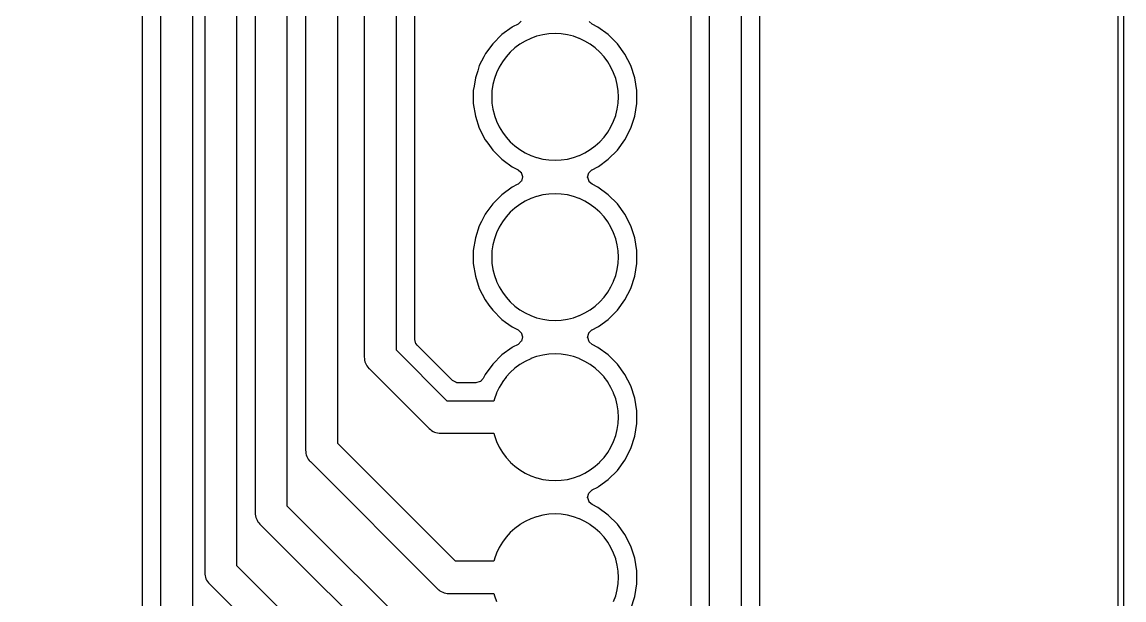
# Model space of a CAD drawing. Header units: metres. Extents: x 92.3 to 181.5, y -134.8 to -50.6.
# Drawn here: x 164 to 181.47, y -88.08 to -78.92 of the extents above; entities that cross this region are included whole.
import ezdxf

# ---------------------------------------------------------------- set-up
doc = ezdxf.new("R2010")
doc.units = ezdxf.units.M

msp = doc.modelspace()

# ---------------------------------------------------------------- linework, layer by layer
for points in [[(181.379, -134.55), (181.379, -50.8)], [(181.469, -134.674), (181.469, -50.676)], [(175.696, -113.772), (175.696, -63.578)], [(174.895, -63.756), (174.895, -113.594)], [(175.405, -113.7), (175.405, -63.65)], [(174.604, -63.929), (174.604, -113.421)], [(169.425, -70.686), (169.425, -84.23), (169.425, -84.23), (169.425, -84.23), (169.426, -84.255), (169.426, -84.255), (169.426, -84.255), (169.426, -84.255), (169.426, -84.255), (169.43, -84.28), (169.43, -84.28), (169.43, -84.28), (169.43, -84.28), (169.43, -84.28), (169.436, -84.304), (169.436, -84.304), (169.436, -84.304), (169.436, -84.304), (169.436, -84.304), (169.436, -84.304), (169.444, -84.327), (169.444, -84.328), (169.444, -84.328), (169.444, -84.328), (169.444, -84.328), (169.455, -84.35), (169.455, -84.35), (169.455, -84.35), (169.455, -84.35), (169.455, -84.35), (169.468, -84.372), (169.468, -84.372), (169.468, -84.372), (169.468, -84.372), (169.468, -84.372), (169.483, -84.392), (169.483, -84.392), (169.483, -84.392), (169.483, -84.392), (169.483, -84.392), (169.499, -84.41), (169.5, -84.41), (169.5, -84.41), (170.455, -85.365), (170.455, -85.365), (170.455, -85.366), (170.473, -85.382), (170.473, -85.382), (170.473, -85.382), (170.473, -85.382), (170.473, -85.382), (170.493, -85.397), (170.493, -85.397), (170.493, -85.397), (170.493, -85.397), (170.493, -85.397), (170.515, -85.41), (170.515, -85.41), (170.515, -85.41), (170.515, -85.41), (170.515, -85.41), (170.537, -85.421), (170.537, -85.421), (170.537, -85.421), (170.537, -85.421), (170.538, -85.421), (170.561, -85.429), (170.561, -85.429), (170.561, -85.429), (170.561, -85.429), (170.561, -85.429), (170.585, -85.435), (170.585, -85.435), (170.585, -85.435), (170.585, -85.435), (170.585, -85.435), (170.61, -85.439), (170.61, -85.439), (170.61, -85.439), (170.61, -85.439), (170.61, -85.439), (170.635, -85.44), (170.635, -85.44), (170.635, -85.44), (171.479, -85.44), (171.488, -85.476), (171.488, -85.477), (171.488, -85.477), (171.488, -85.477), (171.488, -85.477), (171.521, -85.569), (171.521, -85.569), (171.522, -85.57), (171.522, -85.57), (171.522, -85.57), (171.564, -85.659), (171.564, -85.659), (171.564, -85.659), (171.564, -85.659), (171.564, -85.659), (171.614, -85.743), (171.614, -85.743), (171.614, -85.743), (171.614, -85.743), (171.615, -85.744), (171.673, -85.822), (171.673, -85.822), (171.673, -85.823), (171.673, -85.823), (171.673, -85.823), (171.739, -85.895), (171.739, -85.896), (171.739, -85.896), (171.739, -85.896), (171.74, -85.896), (171.812, -85.962), (171.812, -85.962), (171.812, -85.962), (171.813, -85.962), (171.813, -85.962), (171.891, -86.02), (171.892, -86.021), (171.892, -86.021), (171.892, -86.021), (171.892, -86.021), (171.976, -86.071), (171.976, -86.071), (171.976, -86.071), (171.976, -86.071), (171.976, -86.071), (172.065, -86.113), (172.065, -86.113), (172.065, -86.113), (172.066, -86.114), (172.066, -86.114), (172.158, -86.147), (172.158, -86.147), (172.158, -86.147), (172.158, -86.147), (172.158, -86.147), (172.158, -86.147), (172.159, -86.147), (172.254, -86.171), (172.254, -86.171), (172.254, -86.171), (172.254, -86.171), (172.254, -86.171), (172.351, -86.185), (172.351, -86.185), (172.351, -86.185), (172.352, -86.185), (172.352, -86.185), (172.45, -86.19), (172.45, -86.19), (172.45, -86.19), (172.45, -86.19), (172.45, -86.19), (172.548, -86.185), (172.548, -86.185), (172.549, -86.185), (172.549, -86.185), (172.549, -86.185), (172.646, -86.171), (172.646, -86.171), (172.646, -86.171), (172.646, -86.171), (172.646, -86.171), (172.741, -86.147), (172.742, -86.147), (172.742, -86.147), (172.742, -86.147), (172.742, -86.147), (172.834, -86.114), (172.834, -86.114), (172.834, -86.114), (172.835, -86.113), (172.835, -86.113), (172.835, -86.113), (172.924, -86.071), (172.924, -86.071), (172.924, -86.071), (172.924, -86.071), (172.924, -86.071), (173.008, -86.021), (173.008, -86.021), (173.008, -86.021), (173.008, -86.021), (173.009, -86.02), (173.087, -85.962), (173.087, -85.962), (173.088, -85.962), (173.088, -85.962), (173.088, -85.962), (173.16, -85.896), (173.161, -85.896), (173.161, -85.896), (173.161, -85.896), (173.161, -85.895), (173.227, -85.823), (173.227, -85.823), (173.227, -85.823), (173.227, -85.822), (173.227, -85.822), (173.285, -85.744), (173.286, -85.743), (173.286, -85.743), (173.286, -85.743), (173.286, -85.743), (173.336, -85.659), (173.336, -85.659), (173.336, -85.659), (173.336, -85.659), (173.336, -85.659), (173.378, -85.57), (173.378, -85.57), (173.378, -85.57), (173.379, -85.569), (173.379, -85.569), (173.412, -85.477), (173.412, -85.477), (173.412, -85.477), (173.412, -85.477), (173.412, -85.477), (173.412, -85.477), (173.412, -85.476), (173.436, -85.381), (173.436, -85.381), (173.436, -85.381), (173.436, -85.381), (173.436, -85.381), (173.45, -85.284), (173.45, -85.284), (173.45, -85.284), (173.45, -85.283), (173.45, -85.283), (173.455, -85.185), (173.455, -85.185), (173.455, -85.185), (173.455, -85.185), (173.455, -85.185), (173.45, -85.087), (173.45, -85.087), (173.45, -85.086), (173.45, -85.086), (173.45, -85.086), (173.436, -84.989), (173.436, -84.989), (173.436, -84.989), (173.436, -84.989), (173.436, -84.989), (173.412, -84.894), (173.412, -84.893), (173.412, -84.893), (173.412, -84.893), (173.412, -84.893), (173.379, -84.801), (173.379, -84.801), (173.378, -84.8), (173.378, -84.8), (173.378, -84.8), (173.336, -84.711), (173.336, -84.711), (173.336, -84.711), (173.336, -84.711), (173.336, -84.711), (173.286, -84.627), (173.286, -84.627), (173.286, -84.627), (173.286, -84.627), (173.285, -84.626), (173.227, -84.548), (173.227, -84.548), (173.227, -84.547), (173.227, -84.547), (173.227, -84.547), (173.161, -84.475), (173.161, -84.474), (173.161, -84.474), (173.161, -84.474), (173.16, -84.474), (173.088, -84.408), (173.088, -84.408), (173.088, -84.408), (173.087, -84.408), (173.087, -84.408), (173.009, -84.35), (173.008, -84.349), (173.008, -84.349), (173.008, -84.349), (173.008, -84.349), (172.924, -84.299), (172.924, -84.299), (172.924, -84.299), (172.924, -84.299), (172.924, -84.299), (172.835, -84.257), (172.835, -84.257), (172.835, -84.257), (172.834, -84.256), (172.834, -84.256), (172.742, -84.223), (172.742, -84.223), (172.742, -84.223), (172.742, -84.223), (172.741, -84.223), (172.646, -84.199), (172.646, -84.199), (172.646, -84.199), (172.646, -84.199), (172.646, -84.199), (172.549, -84.185), (172.549, -84.185), (172.549, -84.185), (172.548, -84.185), (172.548, -84.185), (172.45, -84.18), (172.45, -84.18), (172.45, -84.18), (172.45, -84.18), (172.45, -84.18), (172.352, -84.185), (172.352, -84.185), (172.351, -84.185), (172.351, -84.185), (172.351, -84.185), (172.254, -84.199), (172.254, -84.199), (172.254, -84.199), (172.254, -84.199), (172.254, -84.199), (172.159, -84.223), (172.158, -84.223), (172.158, -84.223), (172.158, -84.223), (172.158, -84.223), (172.066, -84.256), (172.066, -84.256), (172.065, -84.257), (172.065, -84.257), (172.065, -84.257), (171.976, -84.299), (171.976, -84.299), (171.976, -84.299), (171.976, -84.299), (171.976, -84.299), (171.892, -84.349), (171.892, -84.349), (171.892, -84.349), (171.892, -84.349), (171.891, -84.35), (171.813, -84.408), (171.813, -84.408), (171.812, -84.408), (171.812, -84.408), (171.812, -84.408), (171.74, -84.474), (171.739, -84.474), (171.739, -84.474), (171.739, -84.474), (171.739, -84.475), (171.673, -84.547), (171.673, -84.547), (171.673, -84.547), (171.673, -84.548), (171.673, -84.548), (171.615, -84.626), (171.614, -84.627), (171.614, -84.627), (171.614, -84.627), (171.614, -84.627), (171.564, -84.711), (171.564, -84.711), (171.564, -84.711), (171.564, -84.711), (171.564, -84.711), (171.522, -84.8), (171.522, -84.8), (171.522, -84.8), (171.521, -84.801), (171.521, -84.801), (171.488, -84.893), (171.488, -84.893), (171.488, -84.893), (171.488, -84.893), (171.488, -84.894), (171.479, -84.93), (170.741, -84.93), (169.935, -84.124), (169.935, -70.58)], [(147.456, -70.755), (163.944, -70.755), (166.195, -73.006), (166.195, -104.4)], [(173.379, -88.109), (173.412, -88.017), (173.412, -88.017), (173.412, -88.017), (173.412, -88.017), (173.412, -88.017), (173.412, -88.017), (173.412, -88.016), (173.436, -87.921), (173.436, -87.921), (173.436, -87.921), (173.436, -87.921), (173.436, -87.921), (173.45, -87.824), (173.45, -87.824), (173.45, -87.824), (173.45, -87.823), (173.45, -87.823), (173.455, -87.725), (173.455, -87.725), (173.455, -87.725), (173.455, -87.725), (173.455, -87.725), (173.45, -87.627), (173.45, -87.627), (173.45, -87.626), (173.45, -87.626), (173.45, -87.626), (173.436, -87.529), (173.436, -87.529), (173.436, -87.529), (173.436, -87.529), (173.436, -87.529), (173.412, -87.434), (173.412, -87.433), (173.412, -87.433), (173.412, -87.433), (173.412, -87.433), (173.379, -87.341), (173.379, -87.341), (173.378, -87.34), (173.378, -87.34), (173.378, -87.34), (173.336, -87.251), (173.336, -87.251), (173.336, -87.251), (173.336, -87.251), (173.336, -87.251), (173.286, -87.167), (173.286, -87.167), (173.286, -87.167), (173.286, -87.167), (173.285, -87.166), (173.227, -87.088), (173.227, -87.088), (173.227, -87.087), (173.227, -87.087), (173.227, -87.087), (173.161, -87.015), (173.161, -87.014), (173.161, -87.014), (173.161, -87.014), (173.16, -87.014), (173.088, -86.948), (173.088, -86.948), (173.088, -86.948), (173.087, -86.948), (173.087, -86.948), (173.009, -86.89), (173.008, -86.889), (173.008, -86.889), (173.008, -86.889), (173.008, -86.889), (172.924, -86.839), (172.924, -86.839), (172.924, -86.839), (172.924, -86.839), (172.924, -86.839), (172.835, -86.797), (172.835, -86.797), (172.835, -86.797), (172.834, -86.796), (172.834, -86.796), (172.742, -86.763), (172.742, -86.763), (172.742, -86.763), (172.742, -86.763), (172.741, -86.763), (172.646, -86.739), (172.646, -86.739), (172.646, -86.739), (172.646, -86.739), (172.646, -86.739), (172.549, -86.725), (172.549, -86.725), (172.549, -86.725), (172.548, -86.725), (172.548, -86.725), (172.45, -86.72), (172.45, -86.72), (172.45, -86.72), (172.45, -86.72), (172.45, -86.72), (172.352, -86.725), (172.352, -86.725), (172.351, -86.725), (172.351, -86.725), (172.351, -86.725), (172.254, -86.739), (172.254, -86.739), (172.254, -86.739), (172.254, -86.739), (172.254, -86.739), (172.159, -86.763), (172.158, -86.763), (172.158, -86.763), (172.158, -86.763), (172.158, -86.763), (172.066, -86.796), (172.066, -86.796), (172.065, -86.797), (172.065, -86.797), (172.065, -86.797), (171.976, -86.839), (171.976, -86.839), (171.976, -86.839), (171.976, -86.839), (171.976, -86.839), (171.892, -86.889), (171.892, -86.889), (171.892, -86.889), (171.892, -86.889), (171.891, -86.89), (171.813, -86.948), (171.813, -86.948), (171.812, -86.948), (171.812, -86.948), (171.812, -86.948), (171.74, -87.014), (171.739, -87.014), (171.739, -87.014), (171.739, -87.014), (171.739, -87.015), (171.673, -87.087), (171.673, -87.087), (171.673, -87.087), (171.673, -87.088), (171.673, -87.088), (171.615, -87.166), (171.614, -87.167), (171.614, -87.167), (171.614, -87.167), (171.614, -87.167), (171.564, -87.251), (171.564, -87.251), (171.564, -87.251), (171.564, -87.251), (171.564, -87.251), (171.522, -87.34), (171.522, -87.34), (171.522, -87.34), (171.521, -87.341), (171.521, -87.341), (171.488, -87.433), (171.488, -87.433), (171.488, -87.433), (171.488, -87.433), (171.488, -87.434), (171.479, -87.47), (170.872, -87.47), (169.005, -85.603), (169.005, -71.02)], [(171.915, -78.901), (171.865, -78.949), (171.864, -78.949), (171.864, -78.949), (171.864, -78.949), (171.864, -78.949), (171.864, -78.949), (171.864, -78.95), (171.864, -78.95), (171.864, -78.95), (171.864, -78.95), (171.864, -78.95), (171.863, -78.95), (171.863, -78.95), (171.863, -78.95), (171.863, -78.95), (171.777, -78.994), (171.771, -78.997), (171.606, -79.117), (171.462, -79.261), (171.349, -79.416), (171.342, -79.426), (171.321, -79.468), (171.249, -79.608), (171.223, -79.689), (171.186, -79.802), (171.166, -79.932), (171.154, -80.003), (171.154, -80.207), (171.186, -80.408), (171.249, -80.602), (171.342, -80.784), (171.382, -80.839), (171.462, -80.949), (171.606, -81.093), (171.628, -81.109), (171.771, -81.213), (171.863, -81.26), (171.863, -81.26), (171.864, -81.26), (171.864, -81.26), (171.864, -81.26), (171.864, -81.26), (171.864, -81.26), (171.864, -81.261), (171.864, -81.261), (171.864, -81.261), (171.864, -81.261), (171.909, -81.3), (171.909, -81.3), (171.91, -81.3), (171.91, -81.3), (171.91, -81.3), (171.91, -81.3), (171.91, -81.3), (171.91, -81.3), (171.91, -81.3), (171.91, -81.301), (171.91, -81.301), (171.91, -81.301), (171.91, -81.301), (171.91, -81.301), (171.91, -81.301), (171.911, -81.301), (171.911, -81.301), (171.911, -81.301), (171.911, -81.301), (171.911, -81.302), (171.911, -81.302), (171.911, -81.302), (171.911, -81.302), (171.933, -81.368), (171.933, -81.368), (171.933, -81.368), (171.934, -81.368), (171.934, -81.369), (171.934, -81.369), (171.934, -81.369), (171.934, -81.369), (171.934, -81.369), (171.934, -81.369), (171.934, -81.369), (171.934, -81.369), (171.934, -81.37), (171.934, -81.37), (171.934, -81.37), (171.934, -81.37), (171.934, -81.37), (171.934, -81.37), (171.934, -81.37), (171.934, -81.37), (171.934, -81.371), (171.934, -81.371), (171.934, -81.371), (171.934, -81.371), (171.917, -81.439), (171.917, -81.439), (171.917, -81.439), (171.917, -81.439), (171.917, -81.439), (171.917, -81.439), (171.916, -81.439), (171.916, -81.44), (171.916, -81.44), (171.916, -81.44), (171.916, -81.44), (171.916, -81.44), (171.916, -81.44), (171.916, -81.44), (171.916, -81.44), (171.916, -81.44), (171.916, -81.44), (171.916, -81.441), (171.916, -81.441), (171.916, -81.441), (171.916, -81.441), (171.915, -81.441), (171.915, -81.441), (171.915, -81.441), (171.865, -81.489), (171.864, -81.489), (171.864, -81.489), (171.864, -81.489), (171.864, -81.489), (171.864, -81.489), (171.864, -81.49), (171.864, -81.49), (171.864, -81.49), (171.864, -81.49), (171.864, -81.49), (171.863, -81.49), (171.863, -81.49), (171.863, -81.49), (171.863, -81.49), (171.851, -81.496), (171.771, -81.537), (171.606, -81.657), (171.462, -81.801), (171.353, -81.95), (171.342, -81.966), (171.283, -82.082), (171.249, -82.148), (171.186, -82.342), (171.154, -82.543), (171.154, -82.747), (171.186, -82.948), (171.249, -83.142), (171.342, -83.324), (171.402, -83.407), (171.462, -83.489), (171.606, -83.633), (171.666, -83.677), (171.771, -83.753), (171.863, -83.8), (171.863, -83.8), (171.864, -83.8), (171.864, -83.8), (171.864, -83.8), (171.864, -83.8), (171.864, -83.8), (171.864, -83.801), (171.864, -83.801), (171.864, -83.801), (171.864, -83.801), (171.909, -83.84), (171.909, -83.84), (171.91, -83.84), (171.91, -83.84), (171.91, -83.84), (171.91, -83.84), (171.91, -83.84), (171.91, -83.84), (171.91, -83.84), (171.91, -83.841), (171.91, -83.841), (171.91, -83.841), (171.91, -83.841), (171.91, -83.841), (171.91, -83.841), (171.911, -83.841), (171.911, -83.841), (171.911, -83.841), (171.911, -83.841), (171.911, -83.842), (171.911, -83.842), (171.911, -83.842), (171.911, -83.842), (171.933, -83.908), (171.933, -83.908), (171.933, -83.908), (171.934, -83.908), (171.934, -83.909), (171.934, -83.909), (171.934, -83.909), (171.934, -83.909), (171.934, -83.909), (171.934, -83.909), (171.934, -83.909), (171.934, -83.909), (171.934, -83.91), (171.934, -83.91), (171.934, -83.91), (171.934, -83.91), (171.934, -83.91), (171.934, -83.91), (171.934, -83.91), (171.934, -83.91), (171.934, -83.911), (171.934, -83.911), (171.934, -83.911), (171.934, -83.911), (171.917, -83.979), (171.917, -83.979), (171.917, -83.979), (171.917, -83.979), (171.917, -83.979), (171.917, -83.979), (171.916, -83.979), (171.916, -83.98), (171.916, -83.98), (171.916, -83.98), (171.916, -83.98), (171.916, -83.98), (171.916, -83.98), (171.916, -83.98), (171.916, -83.98), (171.916, -83.98), (171.916, -83.98), (171.916, -83.981), (171.916, -83.981), (171.916, -83.981), (171.916, -83.981), (171.915, -83.981), (171.915, -83.981), (171.915, -83.981), (171.865, -84.029), (171.864, -84.029), (171.864, -84.029), (171.864, -84.029), (171.864, -84.029), (171.864, -84.029), (171.864, -84.03), (171.864, -84.03), (171.864, -84.03), (171.864, -84.03), (171.864, -84.03), (171.863, -84.03), (171.863, -84.03), (171.863, -84.03), (171.863, -84.03), (171.777, -84.074), (171.771, -84.077), (171.606, -84.197), (171.462, -84.341), (171.342, -84.506), (171.31, -84.569), (171.31, -84.569), (171.31, -84.569), (171.31, -84.569), (171.31, -84.569), (171.31, -84.57), (171.309, -84.57), (171.309, -84.57), (171.309, -84.57), (171.309, -84.57), (171.309, -84.57), (171.309, -84.57), (171.266, -84.618), (171.266, -84.618), (171.265, -84.618), (171.265, -84.618), (171.265, -84.619), (171.265, -84.619), (171.265, -84.619), (171.265, -84.619), (171.265, -84.619), (171.265, -84.619), (171.265, -84.619), (171.265, -84.619), (171.265, -84.619), (171.264, -84.619), (171.264, -84.619), (171.264, -84.619), (171.264, -84.619), (171.264, -84.619), (171.264, -84.619), (171.264, -84.619), (171.264, -84.62), (171.263, -84.62), (171.263, -84.62), (171.196, -84.639), (171.196, -84.639), (171.196, -84.639), (171.196, -84.639), (171.196, -84.639), (171.196, -84.639), (171.196, -84.639), (171.196, -84.639), (171.195, -84.639), (171.195, -84.639), (171.195, -84.639), (171.195, -84.639), (171.195, -84.639), (170.914, -84.639), (170.914, -84.639), (170.914, -84.639), (170.914, -84.639), (170.914, -84.639), (170.887, -84.637), (170.887, -84.637), (170.887, -84.637), (170.887, -84.637), (170.887, -84.637), (170.887, -84.637), (170.887, -84.637), (170.887, -84.636), (170.887, -84.636), (170.886, -84.636), (170.886, -84.636), (170.886, -84.636), (170.886, -84.636), (170.886, -84.636), (170.886, -84.636), (170.886, -84.636), (170.886, -84.636), (170.824, -84.603), (170.824, -84.603), (170.824, -84.602), (170.824, -84.602), (170.824, -84.602), (170.824, -84.602), (170.824, -84.602), (170.824, -84.602), (170.824, -84.602), (170.823, -84.602), (170.823, -84.602), (170.823, -84.602), (170.823, -84.602), (170.263, -84.042), (170.263, -84.042), (170.263, -84.042), (170.263, -84.042), (170.263, -84.041), (170.246, -84.021), (170.246, -84.021), (170.246, -84.021), (170.246, -84.02), (170.246, -84.02), (170.246, -84.02), (170.246, -84.02), (170.246, -84.02), (170.246, -84.02), (170.246, -84.02), (170.246, -84.02), (170.246, -84.02), (170.246, -84.02), (170.246, -84.019), (170.245, -84.019), (170.245, -84.019), (170.245, -84.019), (170.226, -83.952), (170.226, -83.952), (170.226, -83.952), (170.226, -83.952), (170.226, -83.952), (170.226, -83.951), (170.226, -83.951), (170.226, -83.951), (170.226, -83.951), (170.226, -83.951), (170.226, -83.951), (170.226, -83.951), (170.226, -83.951), (170.226, -71.058)], [(168.495, -71.126), (168.495, -85.709), (168.495, -85.709), (168.495, -85.709), (168.496, -85.734), (168.496, -85.734), (168.496, -85.734), (168.496, -85.734), (168.496, -85.734), (168.5, -85.758), (168.5, -85.758), (168.5, -85.759), (168.5, -85.759), (168.5, -85.759), (168.506, -85.783), (168.506, -85.783), (168.506, -85.783), (168.506, -85.783), (168.506, -85.783), (168.506, -85.783), (168.514, -85.806), (168.514, -85.806), (168.514, -85.806), (168.514, -85.807), (168.514, -85.807), (168.525, -85.829), (168.525, -85.829), (168.525, -85.829), (168.525, -85.829), (168.525, -85.829), (168.538, -85.85), (168.538, -85.85), (168.538, -85.851), (168.538, -85.851), (168.538, -85.851), (168.553, -85.87), (168.553, -85.871), (168.553, -85.871), (168.553, -85.871), (168.553, -85.871), (168.569, -85.889), (168.57, -85.889), (168.57, -85.889), (170.586, -87.905), (170.586, -87.905), (170.586, -87.906), (170.604, -87.922), (170.604, -87.922), (170.604, -87.922), (170.604, -87.922), (170.604, -87.922), (170.605, -87.922), (170.624, -87.937), (170.624, -87.937), (170.624, -87.937), (170.625, -87.937), (170.625, -87.937), (170.646, -87.95), (170.646, -87.95), (170.646, -87.95), (170.646, -87.95), (170.646, -87.95), (170.668, -87.961), (170.668, -87.961), (170.669, -87.961), (170.669, -87.961), (170.669, -87.961), (170.692, -87.969), (170.692, -87.969), (170.692, -87.969), (170.692, -87.969), (170.692, -87.969), (170.716, -87.975), (170.716, -87.975), (170.716, -87.975), (170.717, -87.975), (170.717, -87.975), (170.741, -87.979), (170.741, -87.979), (170.741, -87.979), (170.741, -87.979), (170.741, -87.979), (170.766, -87.98), (170.766, -87.98), (170.766, -87.98), (171.479, -87.98), (171.488, -88.016), (171.488, -88.017), (171.488, -88.017), (171.488, -88.017), (171.488, -88.017), (171.521, -88.109)], [(170.38, -88.77), (168.205, -86.594), (168.205, -71.56)], [(167.695, -71.666), (167.695, -86.7), (167.695, -86.7), (167.695, -86.7), (167.696, -86.725), (167.696, -86.725), (167.696, -86.725), (167.696, -86.725), (167.696, -86.725), (167.7, -86.75), (167.7, -86.75), (167.7, -86.75), (167.7, -86.75), (167.7, -86.75), (167.706, -86.774), (167.706, -86.774), (167.706, -86.774), (167.706, -86.774), (167.706, -86.774), (167.706, -86.774), (167.714, -86.797), (167.714, -86.798), (167.714, -86.798), (167.714, -86.798), (167.714, -86.798), (167.725, -86.82), (167.725, -86.82), (167.725, -86.82), (167.725, -86.82), (167.725, -86.82), (167.738, -86.842), (167.738, -86.842), (167.738, -86.842), (167.738, -86.842), (167.738, -86.842), (167.753, -86.862), (167.753, -86.862), (167.753, -86.862), (167.753, -86.862), (167.753, -86.862), (167.769, -86.88), (167.77, -86.88), (167.77, -86.88), (169.945, -89.056)], [(169.63, -89.77), (167.405, -87.544), (167.405, -72.14)], [(166.895, -72.246), (166.895, -87.65), (166.895, -87.65), (166.895, -87.65), (166.896, -87.675), (166.896, -87.675), (166.896, -87.675), (166.896, -87.675), (166.896, -87.675), (166.9, -87.7), (166.9, -87.7), (166.9, -87.7), (166.9, -87.7), (166.9, -87.7), (166.906, -87.724), (166.906, -87.724), (166.906, -87.724), (166.906, -87.724), (166.906, -87.724), (166.906, -87.724), (166.914, -87.747), (166.914, -87.748), (166.914, -87.748), (166.914, -87.748), (166.914, -87.748), (166.925, -87.77), (166.925, -87.77), (166.925, -87.77), (166.925, -87.77), (166.925, -87.77), (166.938, -87.792), (166.938, -87.792), (166.938, -87.792), (166.938, -87.792), (166.938, -87.792), (166.953, -87.812), (166.953, -87.812), (166.953, -87.812), (166.953, -87.812), (166.953, -87.812), (166.969, -87.83), (166.97, -87.83), (166.97, -87.83), (169.195, -90.056)], [(166.705, -104.294), (166.705, -72.9)], [(165.904, -73.179), (165.904, -104.472)], [(173.651, -88.222), (173.714, -88.028), (173.746, -87.827), (173.746, -87.623), (173.714, -87.422), (173.651, -87.228), (173.558, -87.046), (173.438, -86.881), (173.294, -86.737), (173.129, -86.617), (173.037, -86.57), (173.037, -86.57), (173.036, -86.57), (173.036, -86.57), (173.036, -86.57), (173.036, -86.57), (173.036, -86.57), (173.036, -86.569), (173.036, -86.569), (173.036, -86.569), (173.036, -86.569), (172.991, -86.53), (172.991, -86.53), (172.99, -86.53), (172.99, -86.53), (172.99, -86.53), (172.99, -86.53), (172.99, -86.53), (172.99, -86.53), (172.99, -86.53), (172.99, -86.529), (172.99, -86.529), (172.99, -86.529), (172.99, -86.529), (172.99, -86.529), (172.99, -86.529), (172.989, -86.529), (172.989, -86.529), (172.989, -86.529), (172.989, -86.529), (172.989, -86.528), (172.989, -86.528), (172.989, -86.528), (172.989, -86.528), (172.967, -86.462), (172.967, -86.462), (172.967, -86.462), (172.966, -86.462), (172.966, -86.461), (172.966, -86.461), (172.966, -86.461), (172.966, -86.461), (172.966, -86.461), (172.966, -86.461), (172.966, -86.461), (172.966, -86.461), (172.966, -86.46), (172.966, -86.46), (172.966, -86.46), (172.966, -86.46), (172.966, -86.46), (172.966, -86.46), (172.966, -86.46), (172.966, -86.46), (172.966, -86.459), (172.966, -86.459), (172.966, -86.459), (172.966, -86.459), (172.983, -86.391), (172.983, -86.391), (172.983, -86.391), (172.983, -86.391), (172.983, -86.391), (172.983, -86.391), (172.984, -86.391), (172.984, -86.39), (172.984, -86.39), (172.984, -86.39), (172.984, -86.39), (172.984, -86.39), (172.984, -86.39), (172.984, -86.39), (172.984, -86.39), (172.984, -86.39), (172.984, -86.39), (172.984, -86.389), (172.984, -86.389), (172.984, -86.389), (172.984, -86.389), (172.985, -86.389), (172.985, -86.389), (172.985, -86.389), (173.035, -86.341), (173.036, -86.341), (173.036, -86.341), (173.036, -86.341), (173.036, -86.341), (173.036, -86.34), (173.036, -86.34), (173.036, -86.34), (173.036, -86.34), (173.036, -86.34), (173.036, -86.34), (173.037, -86.34), (173.037, -86.34), (173.038, -86.339), (173.129, -86.293), (173.139, -86.286), (173.294, -86.173), (173.438, -86.029), (173.558, -85.864), (173.651, -85.682), (173.714, -85.488), (173.746, -85.287), (173.746, -85.083), (173.714, -84.882), (173.651, -84.688), (173.558, -84.506), (173.438, -84.341), (173.294, -84.197), (173.129, -84.077), (173.037, -84.03), (173.037, -84.03), (173.036, -84.03), (173.036, -84.03), (173.036, -84.03), (173.036, -84.03), (173.036, -84.03), (173.036, -84.029), (173.036, -84.029), (173.036, -84.029), (173.036, -84.029), (172.991, -83.99), (172.991, -83.99), (172.99, -83.99), (172.99, -83.99), (172.99, -83.99), (172.99, -83.99), (172.99, -83.99), (172.99, -83.99), (172.99, -83.99), (172.99, -83.989), (172.99, -83.989), (172.99, -83.989), (172.99, -83.989), (172.99, -83.989), (172.99, -83.989), (172.989, -83.989), (172.989, -83.989), (172.989, -83.989), (172.989, -83.989), (172.989, -83.988), (172.989, -83.988), (172.989, -83.988), (172.989, -83.988), (172.967, -83.922), (172.967, -83.922), (172.967, -83.922), (172.966, -83.922), (172.966, -83.921), (172.966, -83.921), (172.966, -83.921), (172.966, -83.921), (172.966, -83.921), (172.966, -83.921), (172.966, -83.921), (172.966, -83.921), (172.966, -83.92), (172.966, -83.92), (172.966, -83.92), (172.966, -83.92), (172.966, -83.92), (172.966, -83.92), (172.966, -83.92), (172.966, -83.92), (172.966, -83.919), (172.966, -83.919), (172.966, -83.919), (172.966, -83.919), (172.983, -83.851), (172.983, -83.851), (172.983, -83.851), (172.983, -83.851), (172.983, -83.851), (172.983, -83.851), (172.984, -83.851), (172.984, -83.85), (172.984, -83.85), (172.984, -83.85), (172.984, -83.85), (172.984, -83.85), (172.984, -83.85), (172.984, -83.85), (172.984, -83.85), (172.984, -83.85), (172.984, -83.85), (172.984, -83.849), (172.984, -83.849), (172.984, -83.849), (172.984, -83.849), (172.985, -83.849), (172.985, -83.849), (172.985, -83.849), (173.035, -83.801), (173.036, -83.801), (173.036, -83.801), (173.036, -83.801), (173.036, -83.801), (173.036, -83.8), (173.036, -83.8), (173.036, -83.8), (173.036, -83.8), (173.036, -83.8), (173.036, -83.8), (173.037, -83.8), (173.037, -83.8), (173.039, -83.799), (173.129, -83.753), (173.139, -83.746), (173.294, -83.633), (173.438, -83.489), (173.558, -83.324), (173.651, -83.142), (173.714, -82.948), (173.746, -82.747), (173.746, -82.543), (173.714, -82.342), (173.651, -82.148), (173.558, -81.966), (173.438, -81.801), (173.294, -81.657), (173.129, -81.537), (173.037, -81.49), (173.037, -81.49), (173.036, -81.49), (173.036, -81.49), (173.036, -81.49), (173.036, -81.49), (173.036, -81.49), (173.036, -81.489), (173.036, -81.489), (173.036, -81.489), (173.036, -81.489), (172.991, -81.45), (172.991, -81.45), (172.99, -81.45), (172.99, -81.45), (172.99, -81.45), (172.99, -81.45), (172.99, -81.45), (172.99, -81.45), (172.99, -81.45), (172.99, -81.449), (172.99, -81.449), (172.99, -81.449), (172.99, -81.449), (172.99, -81.449), (172.99, -81.449), (172.989, -81.449), (172.989, -81.449), (172.989, -81.449), (172.989, -81.449), (172.989, -81.448), (172.989, -81.448), (172.989, -81.448), (172.989, -81.448), (172.967, -81.382), (172.967, -81.382), (172.967, -81.382), (172.966, -81.382), (172.966, -81.381), (172.966, -81.381), (172.966, -81.381), (172.966, -81.381), (172.966, -81.381), (172.966, -81.381), (172.966, -81.381), (172.966, -81.381), (172.966, -81.38), (172.966, -81.38), (172.966, -81.38), (172.966, -81.38), (172.966, -81.38), (172.966, -81.38), (172.966, -81.38), (172.966, -81.38), (172.966, -81.379), (172.966, -81.379), (172.966, -81.379), (172.966, -81.379), (172.983, -81.311), (172.983, -81.311), (172.983, -81.311), (172.983, -81.311), (172.983, -81.311), (172.983, -81.311), (172.984, -81.311), (172.984, -81.31), (172.984, -81.31), (172.984, -81.31), (172.984, -81.31), (172.984, -81.31), (172.984, -81.31), (172.984, -81.31), (172.984, -81.31), (172.984, -81.31), (172.984, -81.31), (172.984, -81.309), (172.984, -81.309), (172.984, -81.309), (172.984, -81.309), (172.985, -81.309), (172.985, -81.309), (172.985, -81.309), (173.035, -81.261), (173.036, -81.261), (173.036, -81.261), (173.036, -81.261), (173.036, -81.261), (173.036, -81.26), (173.036, -81.26), (173.036, -81.26), (173.036, -81.26), (173.036, -81.26), (173.036, -81.26), (173.037, -81.26), (173.037, -81.26), (173.038, -81.259), (173.129, -81.213), (173.139, -81.206), (173.294, -81.093), (173.438, -80.949), (173.558, -80.784), (173.651, -80.602), (173.714, -80.408), (173.746, -80.207), (173.746, -80.003), (173.714, -79.802), (173.651, -79.608), (173.558, -79.426), (173.438, -79.261), (173.294, -79.117), (173.129, -78.997), (173.037, -78.95), (173.037, -78.95), (173.036, -78.95), (173.036, -78.95), (173.036, -78.95), (173.036, -78.95), (173.036, -78.95), (173.036, -78.949), (173.036, -78.949), (173.036, -78.949), (173.036, -78.949), (172.991, -78.91)], [(171.521, -80.489), (171.521, -80.489), (171.522, -80.49), (171.522, -80.49), (171.522, -80.49), (171.564, -80.579), (171.564, -80.579), (171.564, -80.579), (171.564, -80.579), (171.564, -80.579), (171.614, -80.663), (171.614, -80.663), (171.614, -80.663), (171.614, -80.663), (171.615, -80.664), (171.673, -80.742), (171.673, -80.742), (171.673, -80.743), (171.673, -80.743), (171.673, -80.743), (171.739, -80.815), (171.739, -80.816), (171.739, -80.816), (171.739, -80.816), (171.74, -80.816), (171.812, -80.882), (171.812, -80.882), (171.812, -80.882), (171.813, -80.882), (171.813, -80.882), (171.891, -80.94), (171.892, -80.941), (171.892, -80.941), (171.892, -80.941), (171.892, -80.941), (171.976, -80.991), (171.976, -80.991), (171.976, -80.991), (171.976, -80.991), (171.976, -80.991), (172.065, -81.033), (172.065, -81.033), (172.065, -81.033), (172.066, -81.034), (172.066, -81.034), (172.158, -81.067), (172.158, -81.067), (172.158, -81.067), (172.158, -81.067), (172.158, -81.067), (172.158, -81.067), (172.159, -81.067), (172.254, -81.091), (172.254, -81.091), (172.254, -81.091), (172.254, -81.091), (172.254, -81.091), (172.351, -81.105), (172.351, -81.105), (172.351, -81.105), (172.352, -81.105), (172.352, -81.105), (172.45, -81.11), (172.45, -81.11), (172.45, -81.11), (172.45, -81.11), (172.45, -81.11), (172.548, -81.105), (172.548, -81.105), (172.549, -81.105), (172.549, -81.105), (172.549, -81.105), (172.646, -81.091), (172.646, -81.091), (172.646, -81.091), (172.646, -81.091), (172.646, -81.091), (172.741, -81.067), (172.742, -81.067), (172.742, -81.067), (172.742, -81.067), (172.742, -81.067), (172.834, -81.034), (172.834, -81.034), (172.834, -81.034), (172.835, -81.033), (172.835, -81.033), (172.835, -81.033), (172.924, -80.991), (172.924, -80.991), (172.924, -80.991), (172.924, -80.991), (172.924, -80.991), (173.008, -80.941), (173.008, -80.941), (173.008, -80.941), (173.008, -80.941), (173.009, -80.94), (173.087, -80.882), (173.087, -80.882), (173.088, -80.882), (173.088, -80.882), (173.088, -80.882), (173.16, -80.816), (173.161, -80.816), (173.161, -80.816), (173.161, -80.816), (173.161, -80.815), (173.227, -80.743), (173.227, -80.743), (173.227, -80.743), (173.227, -80.742), (173.227, -80.742), (173.285, -80.664), (173.286, -80.663), (173.286, -80.663), (173.286, -80.663), (173.286, -80.663), (173.336, -80.579), (173.336, -80.579), (173.336, -80.579), (173.336, -80.579), (173.336, -80.579), (173.378, -80.49), (173.378, -80.49), (173.378, -80.49), (173.379, -80.489), (173.379, -80.489), (173.412, -80.397), (173.412, -80.397), (173.412, -80.397), (173.412, -80.397), (173.412, -80.397), (173.412, -80.397), (173.412, -80.396), (173.436, -80.301), (173.436, -80.301), (173.436, -80.301), (173.436, -80.301), (173.436, -80.301), (173.45, -80.204), (173.45, -80.204), (173.45, -80.204), (173.45, -80.203), (173.45, -80.203), (173.455, -80.105), (173.455, -80.105), (173.455, -80.105), (173.455, -80.105), (173.455, -80.105), (173.45, -80.007), (173.45, -80.007), (173.45, -80.006), (173.45, -80.006), (173.45, -80.006), (173.436, -79.909), (173.436, -79.909), (173.436, -79.909), (173.436, -79.909), (173.436, -79.909), (173.412, -79.814), (173.412, -79.813), (173.412, -79.813), (173.412, -79.813), (173.412, -79.813), (173.379, -79.721), (173.379, -79.721), (173.378, -79.72), (173.378, -79.72), (173.378, -79.72), (173.336, -79.631), (173.336, -79.631), (173.336, -79.631), (173.336, -79.631), (173.336, -79.631), (173.286, -79.547), (173.286, -79.547), (173.286, -79.547), (173.286, -79.547), (173.285, -79.546), (173.227, -79.468), (173.227, -79.468), (173.227, -79.467), (173.227, -79.467), (173.227, -79.467), (173.161, -79.395), (173.161, -79.394), (173.161, -79.394), (173.161, -79.394), (173.16, -79.394), (173.088, -79.328), (173.088, -79.328), (173.088, -79.328), (173.087, -79.328), (173.087, -79.328), (173.009, -79.27), (173.008, -79.269), (173.008, -79.269), (173.008, -79.269), (173.008, -79.269), (172.924, -79.219), (172.924, -79.219), (172.924, -79.219), (172.924, -79.219), (172.924, -79.219), (172.835, -79.177), (172.835, -79.177), (172.835, -79.177), (172.834, -79.176), (172.834, -79.176), (172.742, -79.143), (172.742, -79.143), (172.742, -79.143), (172.742, -79.143), (172.741, -79.143), (172.646, -79.119), (172.646, -79.119), (172.646, -79.119), (172.646, -79.119), (172.646, -79.119), (172.549, -79.105), (172.549, -79.105), (172.549, -79.105), (172.548, -79.105), (172.548, -79.105), (172.45, -79.1), (172.45, -79.1), (172.45, -79.1), (172.45, -79.1), (172.45, -79.1), (172.352, -79.105), (172.352, -79.105), (172.351, -79.105), (172.351, -79.105), (172.351, -79.105), (172.254, -79.119), (172.254, -79.119), (172.254, -79.119), (172.254, -79.119), (172.254, -79.119), (172.159, -79.143), (172.158, -79.143), (172.158, -79.143), (172.158, -79.143), (172.158, -79.143), (172.066, -79.176), (172.066, -79.176), (172.065, -79.177), (172.065, -79.177), (172.065, -79.177), (171.976, -79.219), (171.976, -79.219), (171.976, -79.219), (171.976, -79.219), (171.976, -79.219), (171.892, -79.269), (171.892, -79.269), (171.892, -79.269), (171.892, -79.269), (171.891, -79.27), (171.813, -79.328), (171.813, -79.328), (171.812, -79.328), (171.812, -79.328), (171.812, -79.328), (171.74, -79.394), (171.739, -79.394), (171.739, -79.394), (171.739, -79.394), (171.739, -79.395), (171.673, -79.467), (171.673, -79.467), (171.673, -79.467), (171.673, -79.468), (171.673, -79.468), (171.615, -79.546), (171.614, -79.547), (171.614, -79.547), (171.614, -79.547), (171.614, -79.547), (171.564, -79.631), (171.564, -79.631), (171.564, -79.631), (171.564, -79.631), (171.564, -79.631), (171.522, -79.72), (171.522, -79.72), (171.522, -79.72), (171.521, -79.721), (171.521, -79.721), (171.488, -79.813), (171.488, -79.813), (171.488, -79.813), (171.488, -79.813), (171.488, -79.814), (171.464, -79.909), (171.464, -79.909), (171.464, -79.909), (171.464, -79.909), (171.464, -79.909), (171.45, -80.006), (171.45, -80.006), (171.45, -80.006), (171.45, -80.007), (171.45, -80.007), (171.445, -80.105), (171.445, -80.105), (171.445, -80.105), (171.445, -80.105), (171.445, -80.105), (171.45, -80.203), (171.45, -80.203), (171.45, -80.204), (171.45, -80.204), (171.45, -80.204), (171.464, -80.301), (171.464, -80.301), (171.464, -80.301), (171.464, -80.301), (171.464, -80.301), (171.488, -80.396), (171.488, -80.397), (171.488, -80.397), (171.488, -80.397), (171.488, -80.397), (171.521, -80.489), (171.521, -80.489)], [(171.521, -83.029), (171.521, -83.029), (171.522, -83.03), (171.522, -83.03), (171.522, -83.03), (171.564, -83.119), (171.564, -83.119), (171.564, -83.119), (171.564, -83.119), (171.564, -83.119), (171.614, -83.203), (171.614, -83.203), (171.614, -83.203), (171.614, -83.203), (171.615, -83.204), (171.673, -83.282), (171.673, -83.282), (171.673, -83.283), (171.673, -83.283), (171.673, -83.283), (171.739, -83.355), (171.739, -83.356), (171.739, -83.356), (171.739, -83.356), (171.74, -83.356), (171.812, -83.422), (171.812, -83.422), (171.812, -83.422), (171.813, -83.422), (171.813, -83.422), (171.891, -83.48), (171.892, -83.481), (171.892, -83.481), (171.892, -83.481), (171.892, -83.481), (171.976, -83.531), (171.976, -83.531), (171.976, -83.531), (171.976, -83.531), (171.976, -83.531), (172.065, -83.573), (172.065, -83.573), (172.065, -83.573), (172.066, -83.574), (172.066, -83.574), (172.158, -83.607), (172.158, -83.607), (172.158, -83.607), (172.158, -83.607), (172.158, -83.607), (172.158, -83.607), (172.159, -83.607), (172.254, -83.631), (172.254, -83.631), (172.254, -83.631), (172.254, -83.631), (172.254, -83.631), (172.351, -83.645), (172.351, -83.645), (172.351, -83.645), (172.352, -83.645), (172.352, -83.645), (172.45, -83.65), (172.45, -83.65), (172.45, -83.65), (172.45, -83.65), (172.45, -83.65), (172.548, -83.645), (172.548, -83.645), (172.549, -83.645), (172.549, -83.645), (172.549, -83.645), (172.646, -83.631), (172.646, -83.631), (172.646, -83.631), (172.646, -83.631), (172.646, -83.631), (172.741, -83.607), (172.742, -83.607), (172.742, -83.607), (172.742, -83.607), (172.742, -83.607), (172.834, -83.574), (172.834, -83.574), (172.834, -83.574), (172.835, -83.573), (172.835, -83.573), (172.835, -83.573), (172.924, -83.531), (172.924, -83.531), (172.924, -83.531), (172.924, -83.531), (172.924, -83.531), (173.008, -83.481), (173.008, -83.481), (173.008, -83.481), (173.008, -83.481), (173.009, -83.48), (173.087, -83.422), (173.087, -83.422), (173.088, -83.422), (173.088, -83.422), (173.088, -83.422), (173.16, -83.356), (173.161, -83.356), (173.161, -83.356), (173.161, -83.356), (173.161, -83.355), (173.227, -83.283), (173.227, -83.283), (173.227, -83.283), (173.227, -83.282), (173.227, -83.282), (173.285, -83.204), (173.286, -83.203), (173.286, -83.203), (173.286, -83.203), (173.286, -83.203), (173.336, -83.119), (173.336, -83.119), (173.336, -83.119), (173.336, -83.119), (173.336, -83.119), (173.378, -83.03), (173.378, -83.03), (173.378, -83.03), (173.379, -83.029), (173.379, -83.029), (173.412, -82.937), (173.412, -82.937), (173.412, -82.937), (173.412, -82.937), (173.412, -82.937), (173.412, -82.937), (173.412, -82.936), (173.436, -82.841), (173.436, -82.841), (173.436, -82.841), (173.436, -82.841), (173.436, -82.841), (173.45, -82.744), (173.45, -82.744), (173.45, -82.744), (173.45, -82.743), (173.45, -82.743), (173.455, -82.645), (173.455, -82.645), (173.455, -82.645), (173.455, -82.645), (173.455, -82.645), (173.45, -82.547), (173.45, -82.547), (173.45, -82.546), (173.45, -82.546), (173.45, -82.546), (173.436, -82.449), (173.436, -82.449), (173.436, -82.449), (173.436, -82.449), (173.436, -82.449), (173.412, -82.354), (173.412, -82.353), (173.412, -82.353), (173.412, -82.353), (173.412, -82.353), (173.379, -82.261), (173.379, -82.261), (173.379, -82.261), (173.378, -82.26), (173.378, -82.26), (173.378, -82.26), (173.336, -82.171), (173.336, -82.171), (173.336, -82.171), (173.336, -82.171), (173.336, -82.171), (173.286, -82.087), (173.286, -82.087), (173.286, -82.087), (173.286, -82.087), (173.285, -82.086), (173.227, -82.008), (173.227, -82.008), (173.227, -82.007), (173.227, -82.007), (173.227, -82.007), (173.161, -81.935), (173.161, -81.934), (173.161, -81.934), (173.161, -81.934), (173.16, -81.934), (173.088, -81.868), (173.088, -81.868), (173.088, -81.868), (173.087, -81.868), (173.087, -81.868), (173.009, -81.81), (173.008, -81.809), (173.008, -81.809), (173.008, -81.809), (173.008, -81.809), (172.924, -81.759), (172.924, -81.759), (172.924, -81.759), (172.924, -81.759), (172.924, -81.759), (172.835, -81.717), (172.835, -81.717), (172.835, -81.717), (172.834, -81.716), (172.834, -81.716), (172.742, -81.683), (172.742, -81.683), (172.742, -81.683), (172.742, -81.683), (172.741, -81.683), (172.646, -81.659), (172.646, -81.659), (172.646, -81.659), (172.646, -81.659), (172.646, -81.659), (172.549, -81.645), (172.549, -81.645), (172.549, -81.645), (172.548, -81.645), (172.548, -81.645), (172.45, -81.64), (172.45, -81.64), (172.45, -81.64), (172.45, -81.64), (172.45, -81.64), (172.352, -81.645), (172.352, -81.645), (172.351, -81.645), (172.351, -81.645), (172.351, -81.645), (172.254, -81.659), (172.254, -81.659), (172.254, -81.659), (172.254, -81.659), (172.254, -81.659), (172.159, -81.683), (172.158, -81.683), (172.158, -81.683), (172.158, -81.683), (172.158, -81.683), (172.066, -81.716), (172.066, -81.716), (172.065, -81.717), (172.065, -81.717), (172.065, -81.717), (171.976, -81.759), (171.976, -81.759), (171.976, -81.759), (171.976, -81.759), (171.976, -81.759), (171.892, -81.809), (171.892, -81.809), (171.892, -81.809), (171.892, -81.809), (171.891, -81.81), (171.813, -81.868), (171.813, -81.868), (171.812, -81.868), (171.812, -81.868), (171.812, -81.868), (171.74, -81.934), (171.739, -81.934), (171.739, -81.934), (171.739, -81.934), (171.739, -81.935), (171.673, -82.007), (171.673, -82.007), (171.673, -82.007), (171.673, -82.008), (171.673, -82.008), (171.615, -82.086), (171.614, -82.087), (171.614, -82.087), (171.614, -82.087), (171.614, -82.087), (171.564, -82.171), (171.564, -82.171), (171.564, -82.171), (171.564, -82.171), (171.564, -82.171), (171.522, -82.26), (171.522, -82.26), (171.522, -82.26), (171.521, -82.261), (171.521, -82.261), (171.488, -82.353), (171.488, -82.353), (171.488, -82.353), (171.488, -82.353), (171.488, -82.354), (171.464, -82.449), (171.464, -82.449), (171.464, -82.449), (171.464, -82.449), (171.464, -82.449), (171.45, -82.546), (171.45, -82.546), (171.45, -82.546), (171.45, -82.547), (171.45, -82.547), (171.445, -82.645), (171.445, -82.645), (171.445, -82.645), (171.445, -82.645), (171.445, -82.645), (171.45, -82.743), (171.45, -82.743), (171.45, -82.744), (171.45, -82.744), (171.45, -82.744), (171.464, -82.841), (171.464, -82.841), (171.464, -82.841), (171.464, -82.841), (171.464, -82.841), (171.488, -82.936), (171.488, -82.937), (171.488, -82.937), (171.488, -82.937), (171.488, -82.937), (171.521, -83.029), (171.521, -83.029)]]:
    msp.add_lwpolyline(points)

doc.saveas('drawing.dxf')
